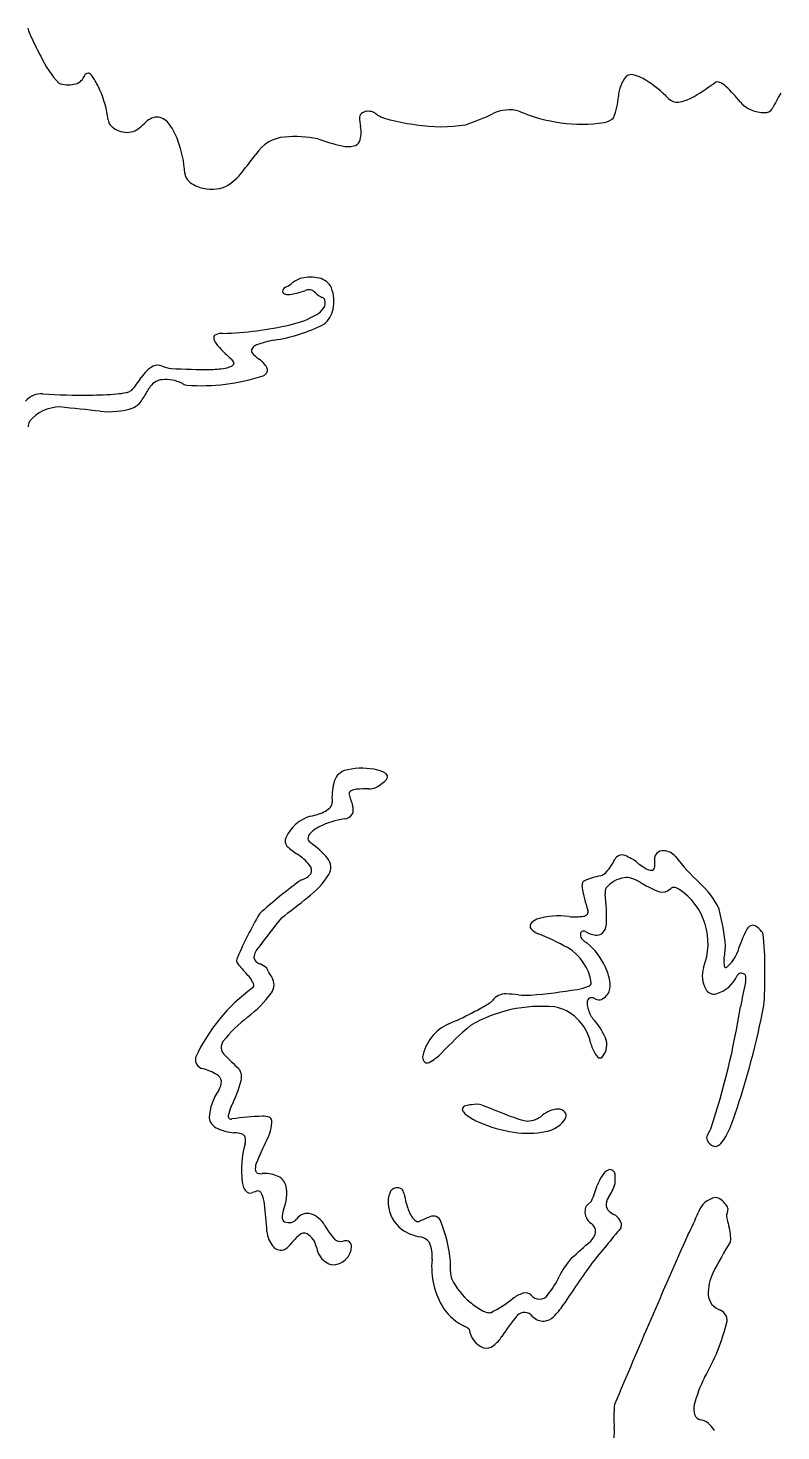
# Model space of a CAD drawing. Extents: x 0 to 13.2, y 0 to 14.7.
# Drawn here: x 3.48 to 6.97, y 7.85 to 14.35 of the extents above; entities that cross this region are included whole.
import ezdxf

# ---------------------------------------------------------------- set-up
doc = ezdxf.new("R2010")
doc.units = 0
doc.layers.add('WHITE', color=7, linetype='CONTINUOUS')

msp = doc.modelspace()

# ---------------------------------------------------------------- linework, layer by layer
at = {"layer": 'WHITE', "linetype": 'CONTINUOUS'}
for p, q in [((3.962288, 12.674216), (3.953425, 12.669171)), ((5.149511, 10.889787), (5.143264, 10.897517)), ((6.44771, 10.355669), (6.461866, 10.366101)), ((6.094073, 8.917432), (6.074255, 8.899135))]:
    msp.add_line(p, q, dxfattribs=at)
for centre, radius, start, end in [((3.804311, 14.455496), 0.338089, -162.556611, -153.884796), ((5.07782, 15.035093), 1.737177, -155.208957, -152.133962), ((3.965201, 14.417602), 0.465672, -155.315295, -136.740992), ((3.687239, 14.153828), 0.060765, -81.637992, -23.517021), ((3.76327, 14.124926), 0.020841, 92.990411, 167.093475), ((3.757736, 14.125378), 0.020841, 41.88065, 77.67991), ((3.69506, 14.063178), 0.10912, 32.951939, 44.22774), ((3.460622, 13.915171), 0.386364, 23.130902, 32.459138), ((6.375074, 14.030498), 0.155699, 140.136452, 177.421535), ((6.280012, 14.097799), 0.040667, 71.072789, 126.956107), ((6.2361, 13.938563), 0.205786, 57.579541, 73.889659), ((6.049094, 13.636533), 0.561014, 44.255356, 57.99497), ((3.669089, 14.213767), 0.123054, -110.463413, -77.331887), ((3.38803, 13.873563), 0.469567, 6.848875, 24.320346), ((6.107782, 14.844073), 0.929556, -61.20254, -53.113308), ((6.678966, 14.078542), 0.025716, 66.399816, 120.969712), ((6.648547, 14.007932), 0.102599, 47.516907, 66.619535), ((6.233238, 13.573388), 0.70367, 38.530781, 46.474523), ((7.767973, 13.572853), 0.928957, 148.873245, 154.046862), ((5.932174, 14.052139), 0.28773, -23.223018, -2.915794), ((6.49139, 14.067141), 0.056277, -135.991254, -83.260031), ((6.477873, 14.174844), 0.164824, -82.988006, -61.878376), ((6.8959, 14.113669), 0.151593, -137.74295, -89.367891), ((6.898934, 14.003614), 0.041552, -91.877531, -35.647514), ((3.901339, 13.934143), 0.047315, -174.439697, -136.884273), ((3.215808, 14.812464), 1.209017, -49.487519, -47.707306), ((4.086161, 13.861837), 0.079961, 89.01257, 135.24679), ((4.07082, 13.861674), 0.081839, 33.698319, 78.211786), ((5.05426, 13.931712), 0.036591, 83.905398, 164.532771), ((5.230598, 13.944393), 0.211624, -179.20875, -166.983607), ((5.064168, 13.893105), 0.075232, 77.71992, 94.592451), ((4.790333, 13.5327), 0.521812, 53.277363, 56.258821), ((5.223113, 14.183436), 0.261979, -117.450314, -101.919702), ((5.426879, 14.997227), 1.100753, -103.548667, -97.539259), ((5.157402, 14.965395), 1.116882, -71.522803, -64.480642), ((5.714912, 13.798968), 0.175932, 75.624842, 115.715971), ((6.048364, 14.628927), 0.720385, -113.718816, -81.609695), ((6.13537, 14.003703), 0.089306, -78.300429, -46.722772), ((3.932373, 13.96288), 0.089611, -137.034275, -114.290819), ((3.941286, 13.977088), 0.106252, -115.519885, -74.269925), ((3.933505, 13.971847), 0.1037, -69.340643, -49.24625), ((3.89064, 13.730196), 0.304835, 19.771951, 35.468841), ((4.721608, 13.316664), 0.534601, 78.749675, 95.239055), ((4.907977, 13.87057), 0.119337, -20.901654, 12.66202), ((5.396614, 14.601181), 0.704502, -99.325515, -80.625128), ((3.710891, 13.655392), 0.499383, 3.074296, 20.872178), ((4.686172, 13.674713), 0.174831, 94.389073, 147.440915), ((5.09676, 14.562969), 0.771111, -110.563875, -101.840385), ((4.967183, 13.925523), 0.120706, -103.727635, -77.815492), ((4.981686, 13.849696), 0.043565, -75.410955, -29.877108), ((-1.915973, 18.665481), 8.101962, -37.913953, -37.184374), ((4.263565, 13.685027), 0.054084, -176.975901, -128.839103), ((4.263646, 13.850711), 0.268084, -59.062032, -37.635529), ((4.321156, 13.752827), 0.143031, -129.776336, -106.815157), ((4.334376, 13.774927), 0.168127, -108.949193, -66.479848), ((4.792178, 13.023907), 0.175781, 76.822373, 103.288691), ((4.684129, 13.132229), 0.021826, 110.035264, 176.781669), ((4.579806, 13.345921), 0.216103, -63.375263, -55.419686), ((4.778742, 13.087137), 0.111165, 104.039918, 133.332394), ((4.624145, 13.554752), 0.441308, -79.602125, -71.244361), ((4.791615, 13.069347), 0.072211, 90.402031, 110.742711), ((4.777775, 13.092903), 0.050448, 41.980511, 74.674777), ((4.816736, 13.116333), 0.08024, 25.137852, 78.850851), ((4.727602, 13.088442), 0.17324, -12.424752, 20.962106), ((4.679192, 13.137726), 0.017387, -165.77801, -99.172544), ((4.68974, 13.197761), 0.078341, -99.789394, -79.666186), ((4.88911, 13.202208), 0.105645, -134.337193, -113.628259), ((4.842306, 13.088058), 0.017926, 16.000729, 75.588803), ((4.81555, 13.081494), 0.045467, -32.682972, 14.657557), ((4.596981, 13.427116), 0.459433, -77.327448, -60.815725), ((4.767038, 13.116108), 0.10503, -59.078461, -34.285747), ((4.790141, 13.068807), 0.108092, -53.820136, -9.391447), ((4.384435, 12.859441), 0.079852, 88.628072, 112.716012), ((4.352081, 14.45295), 1.514067, -88.703206, -76.801917), ((4.519038, 13.631087), 0.730789, -81.834685, -62.723271), ((4.360442, 12.917898), 0.01667, 114.235256, 178.338716), ((4.393335, 12.923902), 0.049863, -173.643732, -142.177006), ((4.764235, 13.219683), 0.524257, -141.499974, -130.414926), ((4.560965, 12.84092), 0.048544, 112.175526, 141.723028), ((4.70252, 12.456828), 0.457866, 100.023019, 110.437237), ((4.393449, 12.781791), 0.049553, 24.349189, 51.42149), ((4.541989, 12.858913), 0.022626, 147.736233, 201.783045), ((4.659434, 12.967566), 0.181302, -139.789011, -125.140425), ((4.470743, 12.706336), 0.14098, 32.141555, 53.257843), ((4.137078, 12.654034), 0.152413, 119.123399, 147.859719), ((4.083536, 12.737954), 0.053375, 67.224454, 112.744886), ((4.16388, 12.934591), 0.159046, -112.039467, -96.152003), ((4.295194, 15.14505), 2.373232, -93.584088, -89.128252), ((4.325183, 13.175702), 0.403655, -89.131475, -78.509414), ((4.387363, 12.861198), 0.083085, -77.324868, -60.218657), ((4.418609, 12.807035), 0.020557, -60.824457, -13.541913), ((4.555484, 12.779203), 0.040671, -65.248325, -26.527787), ((4.567429, 12.769149), 0.025755, -18.357969, 28.248381), ((3.602111, 12.992319), 0.480538, -41.450456, -32.35998), ((1.481114, 14.218261), 2.987489, -32.070088, -30.901333), ((4.111148, 12.649849), 0.074856, 94.60828, 152.853685), ((4.121082, 12.553349), 0.171855, 64.072362, 95.32492), ((4.234162, 12.771526), 0.074073, -120.808777, -101.263595), ((4.285734, 13.618058), 0.921548, -94.109467, -71.868914), ((3.543646, 12.564927), 0.0938, 84.915414, 140.232428), ((3.731967, 15.69018), 3.037161, -93.397819, -89.288273), ((3.759765, 14.327068), 1.673844, -89.660126, -85.38528), ((3.860477, 13.056127), 0.398925, -85.116976, -78.701479), ((3.916489, 12.770156), 0.107528, -78.11474, -69.909504), ((3.929035, 12.68313), 0.098042, -65.343305, -31.409798), ((3.632042, 12.41295), 0.184986, 90.270459, 140.867202), ((1.383023, -9.458739), 22.17095, 83.696003, 84.180174), ((3.857264, 12.936005), 0.360061, -96.344768, -71.764498), ((3.566288, 12.499882), 0.083259, 159.015249, 175.72388), ((5.032493, 10.600518), 0.323106, 80.346754, 105.131608), ((4.975965, 10.840437), 0.07717, 111.126265, 169.628029), ((5.055319, 10.740911), 0.180876, 65.524226, 80.017484), ((5.002792, 11.019477), 0.205576, -56.483769, -47.901529), ((5.100878, 10.843302), 0.068818, 51.981857, 64.728057), ((5.126515, 10.885588), 0.023376, -52.912109, 10.34807), ((5.168005, 10.787839), 0.276077, 166.063573, 184.55354), ((4.988925, 10.802197), 0.01871, 115.957667, 175.999449), ((7.587251, 11.628345), 2.743902, -162.505806, -161.328663), ((5.013082, 10.752806), 0.073692, 96.218202, 116.036516), ((5.059177, 10.292868), 0.535932, 89.55304, 95.791124), ((5.068094, 10.898076), 0.069454, -93.909767, -46.039564), ((4.824208, 10.79589), 0.080248, -61.552946, -40.676764), ((4.859832, 10.764828), 0.032986, -40.089205, 1.900283), ((4.930199, 10.732161), 0.060235, -19.637017, 17.142089), ((4.840512, 10.529922), 0.177856, 105.513749, 156.2788), ((4.744911, 10.952671), 0.255919, -79.182937, -62.663416), ((5.009291, 10.30216), 0.391896, 98.908338, 116.36607), ((4.946563, 10.7366), 0.047316, -87.528186, -31.443202), ((4.713583, 10.586195), 0.039016, 156.949335, 217.718432), ((4.818468, 10.595876), 0.038216, 130.26927, 181.999675), ((4.910192, 10.498675), 0.171821, 115.860384, 132.656962), ((5.033372, 10.975079), 0.541592, -130.349373, -123.740533), ((4.816223, 10.609579), 0.038966, -157.302339, -123.51944), ((4.524206, 10.204537), 0.460399, 40.968112, 54.017886), ((6.42513, 10.501868), 0.039029, 85.307695, 182.339404), ((6.427674, 10.46618), 0.07459, 41.045281, 89.501979), ((4.580013, 10.297453), 0.273706, 40.451312, 56.129611), ((4.760708, 10.450163), 0.037141, -22.408711, 42.040248), ((4.821206, 10.464679), 0.065605, -31.439672, 39.481964), ((5.938019, 10.63426), 0.296634, -39.807708, -26.796563), ((6.235689, 10.485901), 0.035997, 66.502104, 156.020958), ((6.16472, 10.304323), 0.23093, 51.748274, 68.317042), ((6.492376, 10.715768), 0.295046, -128.751691, -117.734803), ((6.368456, 10.466436), 0.019133, -50.293075, 10.848126), ((6.674412, 10.495746), 0.288314, 179.099851, 185.115878), ((7.232222, 11.084144), 0.940046, -142.751466, -132.601788), ((4.790278, 10.328077), 0.087621, 116.746068, 126.738372), ((4.729402, 10.486008), 0.082519, -74.938791, -37.299024), ((4.533679, 10.649298), 0.407287, -53.032842, -32.500615), ((6.190454, 10.114998), 0.314291, 99.993251, 113.994936), ((6.114801, 10.489011), 0.06786, -71.871977, -41.157058), ((6.267322, 10.281048), 0.136853, 99.057777, 139.674093), ((6.256244, 10.340419), 0.076494, 70.688752, 97.864509), ((6.202327, 10.18373), 0.2422, 60.868043, 70.909551), ((6.372129, 10.490709), 0.039919, -115.302254, -77.63193), ((6.502319, 8.069402), 2.92226, 127.720989, 129.320753), ((5.184154, 9.772278), 0.76881, 125.485118, 127.659932), ((6.097433, 10.377946), 0.046853, 161.813369, 187.920466), ((6.72451, 10.483602), 0.682751, -170.548893, -161.38039), ((6.069536, 10.385388), 0.018102, 112.373016, 156.625731), ((6.210984, 10.345687), 0.053628, 153.506373, 184.463005), ((5.29221, 10.232708), 0.872123, -2.132238, 7.166871), ((6.740336, 11.103252), 0.823221, -120.684732, -114.626954), ((6.421728, 10.406728), 0.057289, -115.247429, -63.030542), ((6.477611, 10.346525), 0.025122, 98.656633, 128.810755), ((6.471605, 10.317769), 0.053638, 57.846572, 87.623451), ((6.333153, 10.111773), 0.301818, -21.938552, 56.405757), ((6.327786, 10.09682), 0.39892, 25.816432, 47.769574), ((5.685247, 9.032961), 1.659233, 128.577435, 132.894345), ((-2.255121, 19.244079), 11.359717, -52.517316, -51.743619), ((6.070475, 9.354916), 1.758553, 149.459034, 156.736153), ((7.960187, 7.557211), 4.248525, 141.020376, 143.32902), ((5.87628, 10.151709), 0.080575, 115.137911, 142.252789), ((5.943589, 9.871479), 0.36748, 82.660325, 106.039835), ((6.01671, 10.545863), 0.311019, -94.827743, -82.374355), ((6.052892, 10.268787), 0.031605, -80.731032, -43.816935), ((6.058564, 10.257991), 0.020406, -32.905585, 21.92567), ((5.431621, 9.967312), 1.291377, 5.838624, 13.580623), ((5.82715, 10.191468), 0.01744, 146.732054, 218.567505), ((5.886652, 10.24796), 0.099434, -137.353353, -113.177132), ((5.357828, 8.94004), 1.311371, 61.492524, 68.073427), ((6.062152, 10.15299), 0.019234, 131.558201, 184.946354), ((6.072923, 10.151936), 0.02994, -178.843495, -131.507072), ((6.057119, 10.152257), 0.016985, 57.778293, 117.061769), ((6.13757, 10.299544), 0.150879, -118.241596, -99.489212), ((6.119843, 10.195001), 0.044844, -99.17023, -59.888471), ((6.101922, 10.203052), 0.061871, -49.211034, -2.586527), ((7.466322, 9.85092), 0.729152, 153.407779, 162.129924), ((6.845723, 10.160399), 0.035685, 97.002493, 151.700868), ((6.838479, 10.157805), 0.038123, 50.975828, 85.646895), ((6.772348, 10.074667), 0.144354, 36.337978, 51.36124), ((5.87885, 10.019332), 1.019559, -1.526002, 7.941915), ((4.613414, 10.037026), 0.083728, 136.641722, 173.180014), ((5.868183, 9.896052), 0.227825, 8.643472, 59.530045), ((6.144685, 10.227501), 0.134136, -133.071634, -122.290729), ((5.884539, 9.880996), 0.299782, 23.678137, 51.042091), ((0.732362, 10.749767), 6.019253, -6.80226, -6.209686), ((4.731443, 10.214677), 0.338851, -146.279958, -134.979077), ((4.5025, 10.026406), 0.052899, 154.134461, 179.82339), ((4.556271, 10.048217), 0.026023, -177.251068, -129.786424), ((4.594225, 10.09508), 0.086325, -129.23927, -114.578586), ((4.516453, 9.915239), 0.109646, 48.295801, 67.553003), ((6.817983, 10.024146), 0.109475, 173.347745, 188.674897), ((6.617575, 10.128038), 0.163716, -50.574913, -19.025734), ((4.361652, 9.840156), 0.187485, 27.118231, 45.984482), ((4.539296, 9.963773), 0.060174, 18.472211, 33.63006), ((4.723113, 10.037684), 0.138101, -156.600537, -143.227728), ((4.559487, 9.919677), 0.063702, -35.552553, 33.688995), ((5.913598, 9.886563), 0.271013, 10.837401, 25.067606), ((6.74078, 9.963862), 0.132416, 164.60693, 208.725308), ((6.632342, 10.023868), 0.15088, -74.83393, -23.904355), ((6.717112, 10.007441), 0.007354, 178.492156, 307.085381), ((6.789588, 9.950936), 0.022625, 52.463463, 148.582674), ((6.796087, 9.956595), 0.01428, 0.813061, 59.326649), ((6.700458, 9.952916), 0.109976, -11.737298, 2.022892), ((3.036325, 9.971552), 3.861777, -1.337082, 0.306064), ((5.008245, 9.238671), 0.824126, 126.095205, 155.263399), ((4.514442, 9.918192), 0.015921, -58.635768, 27.796676), ((5.510912, 13.175093), 3.317174, -84.772683, -81.018655), ((5.989347, 10.142499), 0.247074, -80.81967, -68.325197), ((6.077236, 9.928796), 0.016254, -78.05144, 5.27622), ((6.111276, 9.918316), 0.071992, -72.088065, -24.335808), ((6.091587, 9.918243), 0.090273, -19.137442, 12.329689), ((6.66202, 9.918803), 0.041726, -153.556169, -76.424365), ((23.371922, 6.470038), 16.921411, 168.199504, 168.586617), ((4.150745, 10.225802), 0.574356, -52.35699, -36.689458), ((5.863135, 9.164872), 0.655328, 84.792542, 120.151464), ((4.827213, 11.183735), 1.565715, -62.9868, -60.293656), ((5.408731, 10.162657), 0.390658, -60.160573, -56.281767), ((5.599643, 9.879529), 0.049209, -58.178817, -41.436949), ((5.695244, 9.806047), 0.071562, 87.05435, 145.127299), ((5.695057, 9.398419), 0.479111, 82.704208, 89.537752), ((5.794731, 10.174623), 0.303466, -97.351662, -86.52381), ((6.156967, 9.83626), 0.082456, 178.55443, 196.569438), ((6.097848, 9.838955), 0.023319, 124.243515, 181.510457), ((6.095062, 9.832625), 0.027613, 59.891458, 111.981836), ((6.13481, 9.903066), 0.053271, -119.086152, -91.498168), ((3.195759, 10.387785), 3.634229, -18.208925, -9.011362), ((3.093873, 10.55761), 3.869746, -18.701007, -10.918237), ((6.413271, 9.882583), 0.483781, -6.877774, -0.135456), ((4.924003, 9.229244), 0.687019, 127.947539, 141.494338), ((4.881981, 11.038513), 1.411566, -67.013255, -62.290001), ((5.891467, 9.630239), 0.189829, 44.703978, 80.556395), ((5.890213, 9.611681), 0.204146, 11.255899, 48.160438), ((6.199987, 9.83851), 0.124742, -168.080323, -142.250409), ((5.898444, 9.566625), 0.281778, 22.312735, 43.936783), ((5.515664, 9.54966), 0.206539, 113.525059, 170.201256), ((6.68591, 8.38542), 1.771718, 130.555278, 136.563426), ((4.422868, 9.63045), 0.045112, 143.984738, 225.60979), ((6.237239, 9.683082), 0.150159, -167.869629, -146.475023), ((6.082184, 9.641074), 0.083535, -38.703503, 22.919335), ((4.302047, 9.573808), 0.043408, 167.065093, 257.624964), ((5.463221, 10.638002), 1.49337, -135.871488, -132.220497), ((5.34759, 9.585573), 0.035461, -178.768084, -135.992086), ((5.332715, 9.579191), 0.021125, -120.210451, -64.038407), ((5.235955, 9.760322), 0.226467, -62.089353, -43.802731), ((6.154661, 9.621951), 0.047856, -152.898273, -123.626021), ((6.13367, 9.597157), 0.01603, -110.102111, -31.249631), ((4.223969, 9.280353), 0.260306, 59.027779, 74.679936), ((4.335134, 9.46443), 0.04527, 12.594418, 59.768245), ((4.408929, 9.492632), 0.064285, -15.272731, 37.83684), ((4.568192, 9.290719), 0.245564, 144.792324, 177.183748), ((4.300526, 9.47372), 0.078792, -31.717438, 0.422266), ((3.800206, 9.663428), 0.696513, -26.20868, -15.636131), ((5.54524, 9.245658), 0.11844, 93.804798, 106.560479), ((5.559871, 9.248855), 0.11716, 75.770787, 101.067323), ((4.366912, 9.303905), 0.044001, -178.54079, -137.522494), ((4.423525, 9.309835), 0.012635, 168.471948, 291.083868), ((4.573139, 9.284271), 0.164412, 154.203631, 170.16294), ((4.623853, 7.941985), 1.370121, 92.244559, 98.215354), ((4.572279, 9.227113), 0.083967, 69.995873, 91.424626), ((4.593212, 9.287398), 0.020181, 11.880487, 67.289524), ((5.516268, 9.343929), 0.020251, 177.529123, 220.134266), ((5.515537, 9.339344), 0.020251, 101.554495, 164.365471), ((5.564529, 9.38046), 0.080758, -142.121915, -126.400685), ((5.695036, 9.565867), 0.307477, -125.472096, -113.241286), ((7.720776, 14.605445), 5.659962, -112.12941, -110.674003), ((6.003526, 10.064138), 0.804827, -110.435066, -106.930877), ((5.793435, 9.405474), 0.117182, -87.890868, -50.234574), ((5.947865, 9.220485), 0.123795, 94.445755, 129.94056), ((5.863117, 9.371105), 0.131939, -81.718643, -31.04833), ((5.94088, 9.304718), 0.039276, 39.384721, 93.811404), ((5.949596, 9.311891), 0.027989, -18.400923, 39.356639), ((6.189933, 9.499233), 0.597877, -28.124795, -17.760688), ((4.403604, 9.338774), 0.094614, -136.953862, -115.318979), ((4.448899, 9.434536), 0.200549, -115.316332, -92.99321), ((4.435784, 9.103942), 0.130346, 72.480426, 88.838017), ((4.422327, 9.291784), 0.190634, -29.18747, -0.069516), ((5.830628, 9.865147), 0.636009, -113.826129, -98.603409), ((5.79697, 9.646966), 0.415249, -98.515029, -78.167035), ((5.809191, 9.417734), 0.129868, -107.959846, -95.055114), ((6.531656, 9.304722), 0.127669, -36.144436, -24.317112), ((4.930096, 9.062067), 0.457455, 164.621092, 187.066728), ((4.467771, 9.20553), 0.023841, 21.375082, 72.294255), ((4.422948, 9.200854), 0.068344, -14.810558, 11.276926), ((5.752319, 8.611608), 1.30334, 153.221516, 158.398707), ((6.660172, 9.210452), 0.031716, 143.26756, 190.737958), ((6.674847, 9.218625), 0.047951, -162.920396, -93.355583), ((6.661439, 9.21228), 0.042856, -75.677678, -39.887319), ((6.560244, 9.303286), 0.178932, -41.467575, -28.685734), ((4.598608, 9.069652), 0.062039, 159.453028, 190.645433), ((4.554687, 9.063613), 0.017892, -162.362437, -114.162596), ((4.563002, 9.088021), 0.043631, -111.002681, -83.325118), ((4.581407, 8.895266), 0.150013, 69.014732, 95.099501), ((6.203753, 8.998805), 0.07013, 113.960808, 149.160925), ((6.179638, 9.037816), 0.025453, 9.52096, 99.875752), ((5.855668, 9.028376), 0.349339, -4.855875, 2.239267), ((4.542189, 9.008265), 0.066119, -177.853585, -131.465465), ((4.611485, 8.968732), 0.07067, 18.083859, 70.452423), ((4.482349, 8.953226), 0.199855, -22.367973, 10.798135), ((5.193987, 8.942238), 0.036799, 98.668025, 160.65365), ((5.194764, 8.941722), 0.037432, 57.161067, 99.724731), ((5.184248, 8.944387), 0.042168, 13.350439, 43.050136), ((5.555088, 9.163982), 0.592698, -24.580931, -17.169396), ((6.351456, 8.905756), 0.244684, 148.183058, 160.105856), ((5.995211, 9.058062), 0.216797, -35.018672, -15.862385), ((4.5123, 8.98115), 0.026386, -121.771033, -66.36476), ((4.598271, 8.755771), 0.214868, 103.590976, 110.54116), ((4.549481, 8.950751), 0.013975, 48.881271, 96.992617), ((4.53399, 8.934557), 0.036377, 23.675991, 47.273509), ((4.39612, 8.879947), 0.184649, 7.68536, 22.015695), ((5.266272, 8.914521), 0.114206, 159.547419, 186.445232), ((5.907843, 9.090751), 0.696107, -168.680905, -164.736916), ((6.230487, 8.898352), 0.067665, 148.55266, 184.194373), ((6.68928, 8.830618), 0.10532, 101.337607, 160.239878), ((6.668446, 8.891971), 0.041912, 50.00316, 89.824011), ((6.624931, 8.832117), 0.115848, 36.242832, 52.54335), ((3.004826, 8.705297), 1.586855, 2.57399, 7.216651), ((4.78498, 8.838721), 0.12393, 161.925287, 180.256383), ((4.776808, 8.801536), 0.058543, 70.412528, 147.352174), ((4.763176, 8.754144), 0.107805, 29.015897, 72.030755), ((5.312034, 8.913302), 0.159668, -175.833583, -127.585828), ((5.493295, 8.973901), 0.265444, -165.513551, -152.189483), ((5.325456, 8.88559), 0.07579, -152.041773, -131.283422), ((5.571335, 8.247686), 0.63774, 110.756276, 115.554027), ((5.361931, 8.812756), 0.035415, 17.149302, 117.966155), ((6.1306, 8.868802), 0.066271, 174.266336, 237.048999), ((6.103035, 8.873693), 0.038413, 138.523305, 177.41971), ((6.202398, 8.901675), 0.040254, -168.141899, -136.723886), ((6.241519, 8.940719), 0.095515, -135.758913, -116.634777), ((6.164831, 8.79089), 0.072806, 31.898364, 62.277808), ((5.483855, 9.310885), 1.192324, -27.455851, -21.896776), ((6.692179, 8.876713), 0.035449, 4.837868, 42.381356), ((6.814286, 8.834724), 0.095824, 159.77585, 170.921672), ((6.978243, 8.886319), 0.261141, -171.970715, -160.965558), ((6.679746, 8.885981), 0.048167, -22.1129, -7.489831), ((4.680644, 8.839462), 0.019635, -176.21659, -116.453964), ((4.693634, 8.882547), 0.064441, -109.713179, -80.715743), ((4.694506, 8.861287), 0.043394, -77.322261, -40.475913), ((5.13032, 8.952551), 0.309528, -151.831888, -137.047841), ((5.340759, 8.973351), 0.225202, -124.056184, -100.129299), ((5.291599, 8.847219), 0.024618, -130.992967, -79.138268), ((4.813399, 8.583435), 0.629797, 4.968943, 22.376956), ((6.053371, 8.779215), 0.06007, -51.14693, 6.813782), ((6.061432, 8.770643), 0.053921, 16.926563, 52.100761), ((16.425331, 0.288015), 13.276467, 140.159375, 141.075117), ((6.191995, 8.806714), 0.041393, -18.411509, 33.171773), ((6.554955, 8.745334), 0.185045, -4.828737, 17.556155), ((4.714977, 8.787902), 0.125411, -174.811937, -141.928353), ((4.540056, 8.861415), 0.214781, -47.501426, -40.567018), ((4.952309, 8.520201), 0.320413, 131.647496, 141.025061), ((4.762015, 8.73554), 0.033055, 63.77257, 133.217856), ((4.73439, 8.689657), 0.08654, 9.361239, 60.789838), ((4.932737, 8.77514), 0.044286, -130.853234, -74.87192), ((4.953739, 8.678419), 0.054789, 75.060741, 99.925212), ((4.96006, 8.712821), 0.020112, 33.714528, 67.170103), ((4.938494, 8.699937), 0.045219, 10.763303, 32.125489), ((5.287749, 8.682819), 0.070134, 37.630156, 78.981932), ((5.211088, 8.664579), 0.145624, -7.196646, 24.790513), ((2.175296, 13.057884), 5.834609, -49.007575, -47.84597), ((40.638787, -6.453233), 37.33733, 155.953095, 157.267377), ((8.223672, 7.797924), 1.752583, 147.880161, 153.342348), ((4.654983, 8.736524), 0.046627, -146.173836, -75.589493), ((4.64465, 8.746785), 0.059605, -68.404499, -47.190114), ((4.918, 8.717653), 0.099204, -171.933897, -105.365604), ((4.893563, 8.71138), 0.089404, -91.185988, -1.921507), ((6.266054, 8.415267), 0.355519, 137.829147, 154.506752), ((5.713553, 8.611441), 0.359685, 174.432686, 212.38582), ((4.608897, 8.604323), 0.832613, -0.940668, 2.317088), ((5.546772, 8.588535), 0.105396, 178.847789, 198.313541), ((9.834155, 5.923686), 4.61424, 144.095654, 147.005528), ((6.856964, 8.487421), 0.221824, 154.122667, 181.024819), ((5.735804, 8.701129), 0.323735, -153.250314, -128.942875), ((5.516102, 8.77417), 0.475889, -37.924123, -25.634878), ((5.364256, 8.927886), 0.589383, -63.303477, -51.729677), ((5.835596, 8.320197), 0.179759, 109.090123, 126.249607), ((5.789556, 8.453278), 0.038939, 47.59047, 109.115545), ((5.853785, 8.509599), 0.046921, -144.014267, -36.513198), ((6.719113, 8.491383), 0.08431, -174.603526, -108.208272), ((5.624574, 8.574976), 0.265549, -143.97284, -116.065496), ((5.740159, 8.689232), 0.317405, -130.904611, -118.74019), ((5.640161, 8.509633), 0.111857, -118.063036, -105.092235), ((5.620608, 8.435248), 0.034949, -105.895167, -76.030434), ((5.784229, 8.355662), 0.045988, 36.025897, 137.433752), ((5.673134, 8.630994), 0.350023, -45.443194, -33.774368), ((6.673424, 8.365064), 0.050114, -5.265469, 67.294081), ((5.484571, 8.279328), 0.061685, 45.749601, 67.786626), ((5.635008, 8.337604), 0.108313, -172.525048, -111.750529), ((6.380561, 7.851713), 0.826704, 139.667889, 148.010204), ((5.871062, 8.42908), 0.067929, -136.950427, -86.111255), ((5.869095, 8.431099), 0.070101, -84.619573, -44.939253), ((5.743569, 8.601351), 1.008935, -29.848719, -13.812893), ((5.521999, 8.396249), 0.190086, -51.409712, -34.101849), ((5.60623, 8.291522), 0.055692, -101.769599, -51.938893), ((7.140351, 7.829187), 0.58742, 152.635801, 165.81062), ((6.669209, 7.914685), 0.471207, 172.636299, 185.617563), ((6.659087, 7.953749), 0.090349, 167.580246, 196.140244), ((5.996947, 7.846966), 0.204462, -24.79633, 6.062567), ((6.611841, 7.943493), 0.042242, -159.402653, -106.457516), ((6.59384, 7.835945), 0.067308, 40.48586, 84.856397), ((6.561139, 7.795415), 0.118881, 28.549758, 45.115197)]:
    msp.add_arc(centre, radius, start, end, dxfattribs=at)

doc.saveas('drawing.dxf')
